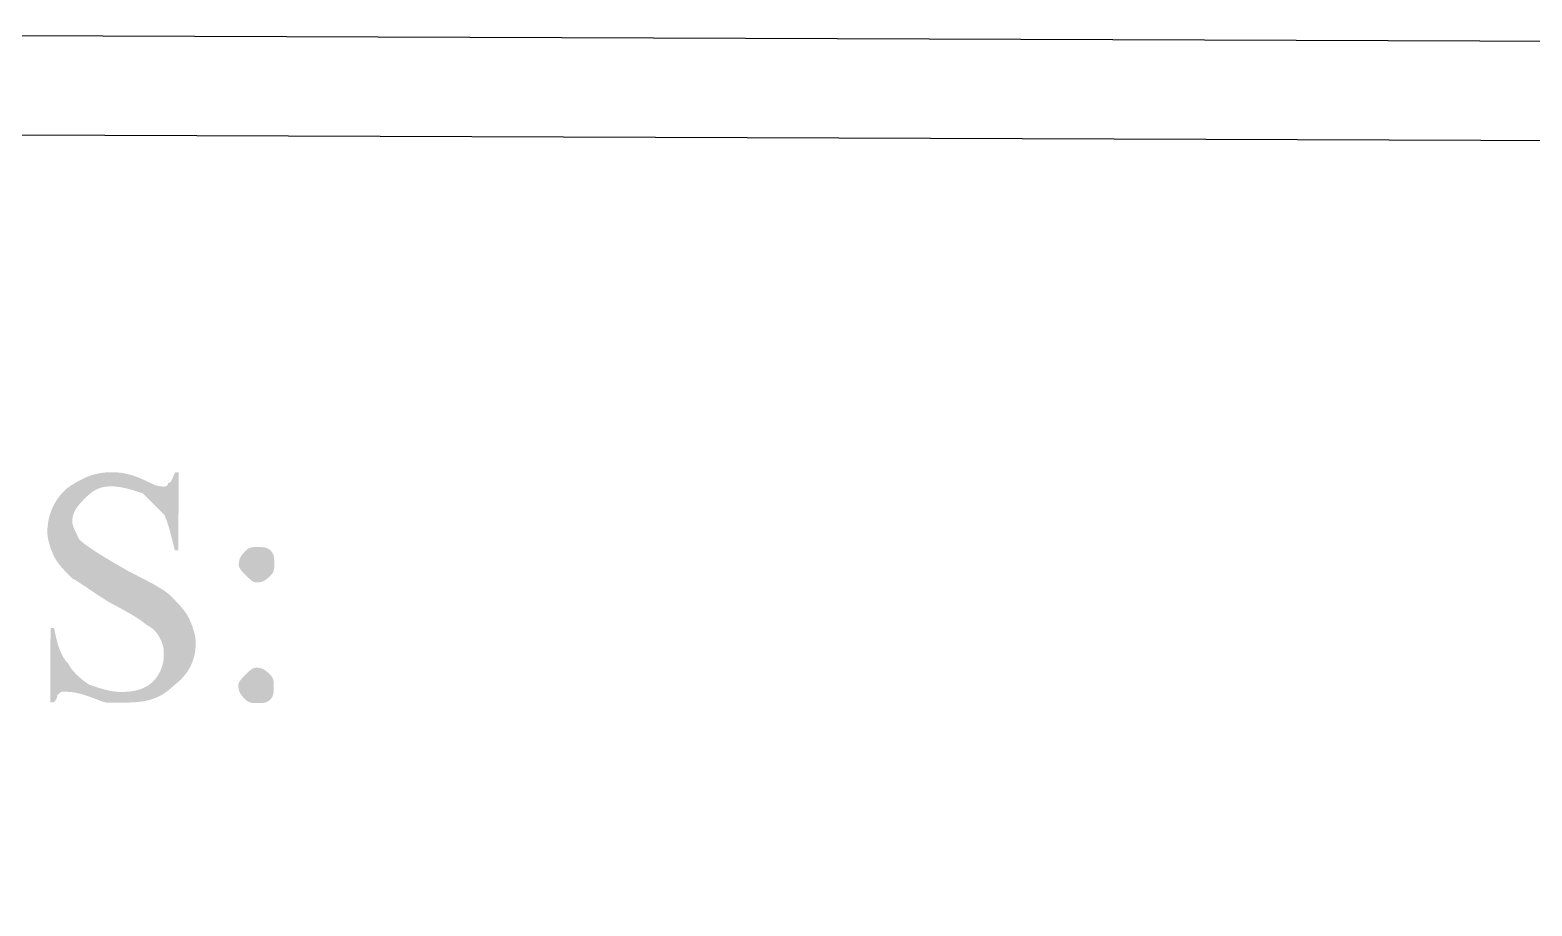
# Model space of a CAD drawing. Header units: millimetres. Extents: x -125 to 146, y -26 to 163.
# Drawn here: x 109.01 to 126.95, y 66.55 to 77.02 of the extents above; entities that cross this region are included whole.
import ezdxf
from ezdxf.xclip import XClip

# ---------------------------------------------------------------- set-up
doc = ezdxf.new("R2010")
doc.units = ezdxf.units.MM
doc.header["$MEASUREMENT"] = 0
doc.header["$XCLIPFRAME"] = 0
doc.layers.get('0').update_dxf_attribs({"color": 255, "linetype": 'CONTINUOUS'})

# ---------------------------------------------------------------- blocks, each defined once
blk = doc.blocks.new('MF12257_10')
at = {"color": 7, "linetype": 'Continuous', "lineweight": 25, "true_color": 0x000007}
blk.add_lwpolyline([(114.393, 53.755), (114.393, -5.961), (68.173, -5.961), (68.173, 53.755)], close=True, dxfattribs=at)
blk = doc.blocks.new('MF12274_11')
at = {"color": 7, "linetype": 'Continuous', "lineweight": 25, "true_color": 0x000007}
blk.add_lwpolyline([(113.205, 52.612), (113.205, -4.776), (69.318, -4.776), (69.318, 52.612)], close=True, dxfattribs=at)

msp = doc.modelspace()

# ---------------------------------------------------------------- hatches: boundary and pattern name
at = {"true_color": 0x000007}
msp.add_hatch(color=7, dxfattribs=at).paths.add_polyline_path([(110.783, 71.732), (110.779, 70.801), (110.737, 70.801), (110.732, 70.822), (110.727, 70.843), (110.722, 70.864), (110.716, 70.885), (110.711, 70.906), (110.706, 70.927), (110.701, 70.947), (110.695, 70.967), (110.69, 70.987), (110.685, 71.006), (110.68, 71.026), (110.675, 71.044), (110.669, 71.063), (110.664, 71.081), (110.659, 71.098), (110.654, 71.115), (110.648, 71.131), (110.643, 71.146), (110.638, 71.161), (110.633, 71.175), (110.627, 71.189), (110.622, 71.202), (110.617, 71.214), (110.612, 71.225), (110.601, 71.235), (110.591, 71.246), (110.58, 71.256), (110.57, 71.267), (110.559, 71.278), (110.548, 71.288), (110.538, 71.299), (110.527, 71.31), (110.517, 71.32), (110.506, 71.331), (110.496, 71.341), (110.485, 71.352), (110.475, 71.363), (110.464, 71.373), (110.454, 71.384), (110.443, 71.395), (110.432, 71.405), (110.422, 71.416), (110.411, 71.426), (110.401, 71.437), (110.39, 71.448), (110.38, 71.458), (110.369, 71.469), (110.359, 71.479), (110.343, 71.485), (110.327, 71.49), (110.311, 71.495), (110.295, 71.501), (110.279, 71.506), (110.264, 71.511), (110.248, 71.516), (110.232, 71.521), (110.216, 71.525), (110.2, 71.53), (110.184, 71.534), (110.168, 71.538), (110.153, 71.542), (110.137, 71.546), (110.121, 71.549), (110.105, 71.553), (110.089, 71.555), (110.073, 71.558), (110.057, 71.56), (110.041, 71.562), (110.026, 71.563), (110.01, 71.565), (109.994, 71.565), (109.978, 71.566), (109.962, 71.565), (109.947, 71.565), (109.932, 71.564), (109.918, 71.562), (109.904, 71.56), (109.89, 71.558), (109.877, 71.555), (109.863, 71.552), (109.851, 71.548), (109.838, 71.544), (109.826, 71.539), (109.814, 71.534), (109.802, 71.529), (109.79, 71.523), (109.779, 71.517), (109.768, 71.51), (109.757, 71.503), (109.746, 71.495), (109.735, 71.487), (109.724, 71.478), (109.713, 71.469), (109.702, 71.46), (109.692, 71.45), (109.681, 71.44), (109.671, 71.429), (109.66, 71.419), (109.649, 71.408), (109.639, 71.397), (109.629, 71.387), (109.619, 71.376), (109.609, 71.365), (109.599, 71.354), (109.59, 71.343), (109.581, 71.331), (109.572, 71.32), (109.564, 71.308), (109.557, 71.296), (109.549, 71.284), (109.542, 71.271), (109.536, 71.258), (109.531, 71.245), (109.526, 71.232), (109.521, 71.218), (109.518, 71.204), (109.515, 71.19), (109.513, 71.175), (109.511, 71.16), (109.511, 71.144), (109.511, 71.138), (109.512, 71.133), (109.513, 71.126), (109.514, 71.119), (109.516, 71.112), (109.518, 71.105), (109.52, 71.097), (109.523, 71.089), (109.526, 71.081), (109.529, 71.072), (109.533, 71.063), (109.537, 71.054), (109.541, 71.045), (109.545, 71.035), (109.55, 71.025), (109.554, 71.015), (109.559, 71.005), (109.564, 70.995), (109.569, 70.985), (109.574, 70.974), (109.579, 70.964), (109.584, 70.953), (109.589, 70.943), (109.595, 70.932), (109.606, 70.921), (109.618, 70.91), (109.632, 70.898), (109.647, 70.886), (109.663, 70.873), (109.681, 70.86), (109.7, 70.847), (109.72, 70.833), (109.741, 70.818), (109.763, 70.803), (109.786, 70.788), (109.811, 70.772), (109.837, 70.756), (109.863, 70.74), (109.891, 70.723), (109.92, 70.705), (109.95, 70.687), (109.981, 70.669), (110.012, 70.65), (110.045, 70.63), (110.079, 70.611), (110.114, 70.591), (110.149, 70.57), (110.186, 70.549), (110.217, 70.533), (110.248, 70.518), (110.277, 70.503), (110.306, 70.488), (110.333, 70.474), (110.36, 70.46), (110.386, 70.447), (110.411, 70.433), (110.435, 70.421), (110.459, 70.408), (110.481, 70.396), (110.503, 70.384), (110.523, 70.372), (110.543, 70.36), (110.562, 70.349), (110.58, 70.337), (110.597, 70.326), (110.614, 70.315), (110.629, 70.304), (110.644, 70.293), (110.657, 70.283), (110.67, 70.272), (110.682, 70.261), (110.693, 70.251), (110.703, 70.24), (110.714, 70.229), (110.724, 70.219), (110.735, 70.208), (110.745, 70.197), (110.755, 70.186), (110.766, 70.176), (110.776, 70.165), (110.785, 70.154), (110.795, 70.143), (110.805, 70.133), (110.814, 70.122), (110.823, 70.111), (110.832, 70.1), (110.841, 70.089), (110.849, 70.079), (110.857, 70.068), (110.865, 70.057), (110.872, 70.046), (110.879, 70.036), (110.886, 70.025), (110.892, 70.014), (110.898, 70.004), (110.904, 69.993), (110.909, 69.982), (110.914, 69.971), (110.919, 69.96), (110.924, 69.948), (110.929, 69.935), (110.934, 69.923), (110.939, 69.91), (110.944, 69.897), (110.949, 69.884), (110.953, 69.871), (110.957, 69.858), (110.961, 69.845), (110.965, 69.832), (110.969, 69.818), (110.972, 69.805), (110.975, 69.792), (110.978, 69.779), (110.98, 69.767), (110.982, 69.754), (110.984, 69.742), (110.985, 69.73), (110.986, 69.719), (110.987, 69.707), (110.987, 69.697), (110.987, 69.67), (110.985, 69.644), (110.983, 69.619), (110.98, 69.594), (110.976, 69.57), (110.971, 69.546), (110.965, 69.522), (110.958, 69.499), (110.951, 69.476), (110.942, 69.454), (110.933, 69.432), (110.923, 69.411), (110.911, 69.39), (110.899, 69.37), (110.887, 69.35), (110.873, 69.33), (110.858, 69.311), (110.843, 69.292), (110.826, 69.274), (110.809, 69.256), (110.791, 69.239), (110.772, 69.222), (110.752, 69.205), (110.731, 69.189), (110.71, 69.169), (110.689, 69.15), (110.667, 69.132), (110.646, 69.115), (110.624, 69.1), (110.602, 69.085), (110.581, 69.072), (110.558, 69.06), (110.536, 69.049), (110.513, 69.039), (110.49, 69.029), (110.466, 69.021), (110.442, 69.014), (110.417, 69.007), (110.392, 69.001), (110.367, 68.996), (110.341, 68.992), (110.314, 68.989), (110.286, 68.986), (110.258, 68.983), (110.229, 68.982), (110.2, 68.981), (110.169, 68.98), (110.138, 68.98), (110.127, 68.98), (110.117, 68.98), (110.106, 68.98), (110.096, 68.98), (110.085, 68.98), (110.075, 68.98), (110.065, 68.98), (110.055, 68.98), (110.045, 68.98), (110.035, 68.98), (110.025, 68.98), (110.016, 68.98), (110.007, 68.98), (109.998, 68.98), (109.989, 68.981), (109.981, 68.981), (109.973, 68.981), (109.965, 68.981), (109.958, 68.981), (109.951, 68.981), (109.944, 68.981), (109.938, 68.981), (109.932, 68.981), (109.926, 68.981), (109.921, 68.981), (109.915, 68.982), (109.908, 68.983), (109.901, 68.984), (109.894, 68.986), (109.886, 68.988), (109.878, 68.991), (109.87, 68.994), (109.861, 68.997), (109.851, 69), (109.841, 69.004), (109.831, 69.008), (109.82, 69.012), (109.809, 69.016), (109.797, 69.021), (109.785, 69.025), (109.773, 69.03), (109.76, 69.035), (109.746, 69.04), (109.732, 69.045), (109.718, 69.05), (109.703, 69.056), (109.688, 69.061), (109.672, 69.066), (109.657, 69.071), (109.642, 69.076), (109.627, 69.081), (109.613, 69.084), (109.599, 69.088), (109.585, 69.091), (109.572, 69.094), (109.56, 69.097), (109.548, 69.099), (109.536, 69.101), (109.525, 69.103), (109.514, 69.104), (109.503, 69.105), (109.494, 69.106), (109.484, 69.107), (109.475, 69.108), (109.466, 69.108), (109.458, 69.109), (109.451, 69.109), (109.443, 69.109), (109.436, 69.109), (109.43, 69.11), (109.424, 69.11), (109.419, 69.11), (109.413, 69.11), (109.409, 69.11), (109.405, 69.11), (109.401, 69.11), (109.397, 69.109), (109.393, 69.109), (109.39, 69.109), (109.387, 69.108), (109.384, 69.108), (109.382, 69.107), (109.379, 69.106), (109.376, 69.104), (109.374, 69.103), (109.371, 69.101), (109.368, 69.099), (109.365, 69.097), (109.362, 69.095), (109.359, 69.092), (109.356, 69.089), (109.352, 69.085), (109.348, 69.082), (109.344, 69.077), (109.339, 69.073), (109.334, 69.068), (109.334, 69.067), (109.334, 69.067), (109.334, 69.066), (109.334, 69.064), (109.333, 69.062), (109.333, 69.06), (109.333, 69.058), (109.332, 69.055), (109.331, 69.052), (109.331, 69.049), (109.33, 69.045), (109.328, 69.041), (109.327, 69.037), (109.325, 69.033), (109.323, 69.028), (109.321, 69.024), (109.319, 69.019), (109.316, 69.014), (109.313, 69.009), (109.309, 69.004), (109.305, 68.999), (109.301, 68.994), (109.296, 68.988), (109.291, 68.983), (109.249, 68.983), (109.252, 69.872), (109.294, 69.872), (109.3, 69.846), (109.305, 69.821), (109.31, 69.797), (109.315, 69.773), (109.321, 69.75), (109.326, 69.728), (109.332, 69.707), (109.338, 69.687), (109.343, 69.667), (109.35, 69.648), (109.356, 69.63), (109.362, 69.613), (109.369, 69.596), (109.376, 69.579), (109.383, 69.564), (109.39, 69.549), (109.398, 69.534), (109.406, 69.52), (109.415, 69.507), (109.423, 69.494), (109.432, 69.482), (109.442, 69.47), (109.452, 69.459), (109.462, 69.448), (109.468, 69.438), (109.474, 69.427), (109.48, 69.416), (109.487, 69.406), (109.494, 69.395), (109.502, 69.384), (109.51, 69.374), (109.518, 69.363), (109.527, 69.353), (109.537, 69.342), (109.547, 69.331), (109.557, 69.321), (109.568, 69.31), (109.579, 69.3), (109.591, 69.289), (109.603, 69.278), (109.615, 69.268), (109.628, 69.257), (109.642, 69.246), (109.655, 69.236), (109.67, 69.225), (109.684, 69.214), (109.7, 69.204), (109.715, 69.193), (109.731, 69.188), (109.747, 69.183), (109.763, 69.177), (109.779, 69.172), (109.794, 69.167), (109.81, 69.162), (109.826, 69.157), (109.842, 69.152), (109.858, 69.147), (109.874, 69.143), (109.89, 69.138), (109.905, 69.134), (109.921, 69.13), (109.937, 69.127), (109.953, 69.123), (109.969, 69.12), (109.985, 69.117), (110.001, 69.115), (110.017, 69.113), (110.032, 69.111), (110.048, 69.109), (110.064, 69.108), (110.08, 69.107), (110.096, 69.107), (110.117, 69.107), (110.137, 69.108), (110.157, 69.109), (110.177, 69.11), (110.196, 69.112), (110.215, 69.115), (110.233, 69.117), (110.251, 69.121), (110.269, 69.124), (110.286, 69.128), (110.302, 69.133), (110.318, 69.138), (110.334, 69.144), (110.349, 69.149), (110.364, 69.156), (110.378, 69.163), (110.392, 69.17), (110.406, 69.177), (110.419, 69.186), (110.431, 69.194), (110.444, 69.203), (110.455, 69.213), (110.467, 69.222), (110.477, 69.233), (110.488, 69.243), (110.498, 69.255), (110.507, 69.266), (110.516, 69.278), (110.525, 69.29), (110.533, 69.303), (110.541, 69.315), (110.548, 69.328), (110.555, 69.341), (110.562, 69.354), (110.568, 69.367), (110.573, 69.381), (110.578, 69.394), (110.583, 69.407), (110.587, 69.42), (110.591, 69.433), (110.594, 69.446), (110.597, 69.458), (110.6, 69.471), (110.602, 69.483), (110.603, 69.495), (110.604, 69.507), (110.605, 69.518), (110.605, 69.529), (110.605, 69.539), (110.606, 69.549), (110.605, 69.559), (110.605, 69.568), (110.605, 69.577), (110.605, 69.585), (110.605, 69.594), (110.604, 69.602), (110.604, 69.61), (110.603, 69.618), (110.602, 69.626), (110.601, 69.634), (110.599, 69.642), (110.598, 69.65), (110.596, 69.658), (110.593, 69.667), (110.591, 69.675), (110.588, 69.683), (110.585, 69.692), (110.582, 69.701), (110.578, 69.71), (110.574, 69.72), (110.569, 69.73), (110.564, 69.74), (110.559, 69.751), (110.553, 69.761), (110.548, 69.77), (110.543, 69.779), (110.537, 69.788), (110.532, 69.797), (110.526, 69.805), (110.52, 69.813), (110.514, 69.82), (110.508, 69.827), (110.502, 69.834), (110.495, 69.841), (110.489, 69.848), (110.482, 69.854), (110.475, 69.86), (110.467, 69.866), (110.459, 69.872), (110.451, 69.878), (110.443, 69.883), (110.434, 69.889), (110.425, 69.894), (110.415, 69.9), (110.406, 69.905), (110.395, 69.91), (110.389, 69.916), (110.383, 69.922), (110.375, 69.928), (110.367, 69.935), (110.357, 69.942), (110.347, 69.95), (110.336, 69.958), (110.323, 69.967), (110.31, 69.976), (110.295, 69.986), (110.28, 69.996), (110.263, 70.006), (110.246, 70.017), (110.227, 70.029), (110.207, 70.041), (110.186, 70.053), (110.163, 70.066), (110.14, 70.079), (110.115, 70.093), (110.089, 70.107), (110.062, 70.122), (110.034, 70.137), (110.004, 70.152), (109.973, 70.169), (109.947, 70.185), (109.921, 70.2), (109.896, 70.216), (109.871, 70.232), (109.847, 70.248), (109.823, 70.263), (109.8, 70.278), (109.777, 70.293), (109.755, 70.308), (109.734, 70.322), (109.713, 70.336), (109.693, 70.35), (109.674, 70.363), (109.655, 70.375), (109.637, 70.387), (109.619, 70.399), (109.603, 70.41), (109.587, 70.42), (109.572, 70.43), (109.557, 70.439), (109.544, 70.447), (109.531, 70.454), (109.519, 70.461), (109.508, 70.467), (109.498, 70.477), (109.487, 70.488), (109.477, 70.498), (109.466, 70.509), (109.456, 70.52), (109.446, 70.53), (109.435, 70.541), (109.425, 70.552), (109.416, 70.562), (109.406, 70.573), (109.396, 70.583), (109.387, 70.594), (109.378, 70.605), (109.369, 70.615), (109.36, 70.626), (109.352, 70.637), (109.344, 70.647), (109.336, 70.658), (109.329, 70.668), (109.322, 70.679), (109.315, 70.69), (109.309, 70.7), (109.303, 70.711), (109.298, 70.721), (109.292, 70.732), (109.287, 70.743), (109.282, 70.755), (109.277, 70.767), (109.272, 70.779), (109.267, 70.792), (109.262, 70.804), (109.257, 70.817), (109.253, 70.83), (109.248, 70.843), (109.244, 70.857), (109.24, 70.87), (109.236, 70.883), (109.232, 70.896), (109.229, 70.909), (109.226, 70.922), (109.223, 70.935), (109.221, 70.948), (109.219, 70.96), (109.217, 70.973), (109.216, 70.984), (109.215, 70.996), (109.214, 71.007), (109.214, 71.018), (109.214, 71.044), (109.216, 71.07), (109.218, 71.095), (109.221, 71.12), (109.225, 71.145), (109.23, 71.169), (109.235, 71.192), (109.241, 71.216), (109.248, 71.238), (109.256, 71.26), (109.264, 71.282), (109.273, 71.304), (109.283, 71.324), (109.293, 71.345), (109.304, 71.365), (109.316, 71.385), (109.328, 71.404), (109.34, 71.422), (109.354, 71.441), (109.367, 71.458), (109.382, 71.476), (109.397, 71.493), (109.412, 71.509), (109.428, 71.525), (109.449, 71.541), (109.47, 71.556), (109.491, 71.571), (109.513, 71.585), (109.534, 71.598), (109.555, 71.611), (109.577, 71.624), (109.599, 71.636), (109.621, 71.647), (109.643, 71.658), (109.665, 71.668), (109.687, 71.678), (109.71, 71.687), (109.733, 71.695), (109.756, 71.702), (109.779, 71.709), (109.803, 71.715), (109.827, 71.72), (109.851, 71.725), (109.876, 71.728), (109.901, 71.731), (109.927, 71.733), (109.952, 71.735), (109.979, 71.735), (110, 71.735), (110.02, 71.734), (110.04, 71.733), (110.06, 71.731), (110.08, 71.729), (110.099, 71.727), (110.118, 71.724), (110.137, 71.72), (110.156, 71.716), (110.174, 71.712), (110.193, 71.707), (110.211, 71.702), (110.23, 71.697), (110.248, 71.691), (110.267, 71.684), (110.286, 71.677), (110.305, 71.67), (110.324, 71.662), (110.343, 71.654), (110.362, 71.645), (110.382, 71.636), (110.402, 71.627), (110.423, 71.617), (110.444, 71.606), (110.454, 71.601), (110.464, 71.596), (110.474, 71.592), (110.483, 71.588), (110.492, 71.585), (110.5, 71.581), (110.508, 71.579), (110.516, 71.576), (110.523, 71.574), (110.531, 71.572), (110.537, 71.57), (110.544, 71.569), (110.551, 71.568), (110.557, 71.566), (110.563, 71.566), (110.569, 71.565), (110.575, 71.564), (110.581, 71.564), (110.586, 71.564), (110.592, 71.563), (110.597, 71.563), (110.602, 71.563), (110.608, 71.563), (110.613, 71.563), (110.613, 71.563), (110.614, 71.563), (110.615, 71.563), (110.616, 71.563), (110.618, 71.564), (110.62, 71.564), (110.622, 71.564), (110.624, 71.565), (110.626, 71.565), (110.629, 71.566), (110.632, 71.567), (110.634, 71.568), (110.637, 71.57), (110.639, 71.572), (110.642, 71.573), (110.644, 71.576), (110.647, 71.578), (110.649, 71.581), (110.651, 71.584), (110.652, 71.588), (110.654, 71.591), (110.655, 71.596), (110.655, 71.6), (110.655, 71.605), (110.661, 71.606), (110.665, 71.606), (110.67, 71.607), (110.674, 71.609), (110.677, 71.611), (110.681, 71.613), (110.684, 71.616), (110.687, 71.619), (110.69, 71.623), (110.693, 71.627), (110.695, 71.632), (110.698, 71.637), (110.701, 71.642), (110.703, 71.648), (110.706, 71.655), (110.709, 71.662), (110.712, 71.669), (110.715, 71.677), (110.719, 71.685), (110.722, 71.693), (110.726, 71.702), (110.731, 71.712), (110.735, 71.722), (110.741, 71.732)])
h = msp.add_hatch(color=7, dxfattribs=at)
h.paths.add_polyline_path([(111.714, 70.839), (111.724, 70.839), (111.734, 70.839), (111.743, 70.839), (111.753, 70.839), (111.761, 70.839), (111.77, 70.839), (111.778, 70.838), (111.786, 70.838), (111.793, 70.837), (111.8, 70.836), (111.807, 70.835), (111.814, 70.834), (111.821, 70.832), (111.827, 70.831), (111.833, 70.829), (111.839, 70.826), (111.845, 70.824), (111.85, 70.821), (111.856, 70.818), (111.861, 70.814), (111.867, 70.811), (111.872, 70.806), (111.878, 70.802), (111.883, 70.797), (111.888, 70.791), (111.892, 70.786), (111.897, 70.78), (111.901, 70.775), (111.904, 70.77), (111.907, 70.764), (111.91, 70.758), (111.912, 70.752), (111.915, 70.747), (111.917, 70.74), (111.918, 70.734), (111.92, 70.728), (111.921, 70.721), (111.922, 70.714), (111.923, 70.707), (111.923, 70.699), (111.924, 70.691), (111.924, 70.683), (111.924, 70.675), (111.924, 70.666), (111.925, 70.657), (111.925, 70.647), (111.925, 70.637), (111.925, 70.627), (111.924, 70.622), (111.924, 70.616), (111.924, 70.611), (111.924, 70.606), (111.924, 70.601), (111.924, 70.595), (111.923, 70.59), (111.923, 70.585), (111.922, 70.579), (111.921, 70.574), (111.92, 70.569), (111.919, 70.564), (111.918, 70.558), (111.916, 70.553), (111.914, 70.548), (111.912, 70.542), (111.909, 70.537), (111.906, 70.532), (111.903, 70.527), (111.9, 70.521), (111.896, 70.516), (111.891, 70.511), (111.887, 70.505), (111.882, 70.5), (111.876, 70.495), (111.871, 70.49), (111.866, 70.484), (111.86, 70.479), (111.855, 70.474), (111.849, 70.469), (111.843, 70.464), (111.838, 70.46), (111.832, 70.455), (111.826, 70.451), (111.819, 70.446), (111.813, 70.442), (111.806, 70.438), (111.799, 70.435), (111.792, 70.431), (111.784, 70.428), (111.776, 70.426), (111.768, 70.423), (111.76, 70.421), (111.751, 70.419), (111.742, 70.418), (111.732, 70.417), (111.722, 70.416), (111.712, 70.416), (111.707, 70.416), (111.701, 70.417), (111.696, 70.418), (111.691, 70.42), (111.686, 70.421), (111.68, 70.424), (111.675, 70.426), (111.67, 70.429), (111.664, 70.432), (111.659, 70.435), (111.654, 70.439), (111.649, 70.443), (111.643, 70.447), (111.638, 70.451), (111.633, 70.456), (111.628, 70.46), (111.622, 70.465), (111.617, 70.47), (111.612, 70.475), (111.606, 70.48), (111.601, 70.485), (111.596, 70.491), (111.591, 70.496), (111.585, 70.501), (111.58, 70.507), (111.575, 70.512), (111.57, 70.517), (111.564, 70.523), (111.559, 70.528), (111.554, 70.533), (111.55, 70.538), (111.545, 70.544), (111.54, 70.549), (111.536, 70.554), (111.531, 70.56), (111.527, 70.565), (111.524, 70.57), (111.52, 70.576), (111.517, 70.581), (111.514, 70.586), (111.511, 70.592), (111.508, 70.597), (111.506, 70.602), (111.504, 70.607), (111.503, 70.613), (111.502, 70.618), (111.501, 70.623), (111.501, 70.629), (111.501, 70.639), (111.502, 70.649), (111.503, 70.658), (111.505, 70.668), (111.506, 70.676), (111.509, 70.685), (111.511, 70.693), (111.514, 70.701), (111.517, 70.708), (111.52, 70.715), (111.524, 70.722), (111.528, 70.729), (111.532, 70.736), (111.536, 70.742), (111.541, 70.748), (111.546, 70.754), (111.55, 70.76), (111.555, 70.765), (111.56, 70.771), (111.565, 70.776), (111.571, 70.782), (111.576, 70.787), (111.581, 70.792), (111.586, 70.798), (111.592, 70.803), (111.597, 70.807), (111.602, 70.812), (111.608, 70.815), (111.613, 70.819), (111.618, 70.822), (111.624, 70.825), (111.629, 70.827), (111.634, 70.829), (111.64, 70.831), (111.645, 70.833), (111.65, 70.834), (111.655, 70.836), (111.661, 70.837), (111.666, 70.837), (111.671, 70.838), (111.677, 70.839), (111.682, 70.839), (111.687, 70.839), (111.692, 70.839), (111.698, 70.839), (111.703, 70.839), (111.708, 70.839)])
h.paths.add_polyline_path([(111.708, 69.397), (111.719, 69.397), (111.729, 69.397), (111.738, 69.395), (111.747, 69.394), (111.756, 69.392), (111.764, 69.39), (111.773, 69.388), (111.78, 69.385), (111.788, 69.382), (111.795, 69.378), (111.802, 69.375), (111.809, 69.371), (111.815, 69.367), (111.822, 69.362), (111.828, 69.358), (111.834, 69.353), (111.839, 69.348), (111.845, 69.343), (111.851, 69.338), (111.856, 69.333), (111.861, 69.328), (111.867, 69.323), (111.872, 69.318), (111.877, 69.312), (111.882, 69.307), (111.887, 69.302), (111.891, 69.296), (111.895, 69.291), (111.899, 69.286), (111.902, 69.28), (111.904, 69.275), (111.907, 69.27), (111.909, 69.264), (111.911, 69.259), (111.913, 69.254), (111.914, 69.249), (111.915, 69.243), (111.916, 69.238), (111.917, 69.233), (111.918, 69.227), (111.918, 69.222), (111.919, 69.217), (111.919, 69.212), (111.919, 69.206), (111.919, 69.201), (111.919, 69.196), (111.919, 69.19), (111.919, 69.185), (111.919, 69.175), (111.919, 69.165), (111.919, 69.155), (111.919, 69.146), (111.919, 69.137), (111.918, 69.129), (111.918, 69.121), (111.917, 69.113), (111.917, 69.105), (111.916, 69.098), (111.915, 69.091), (111.914, 69.085), (111.912, 69.078), (111.91, 69.072), (111.908, 69.066), (111.906, 69.06), (111.904, 69.054), (111.901, 69.048), (111.898, 69.043), (111.894, 69.037), (111.89, 69.032), (111.886, 69.026), (111.881, 69.021), (111.876, 69.016), (111.871, 69.011), (111.866, 69.006), (111.86, 69.002), (111.855, 68.998), (111.849, 68.995), (111.844, 68.992), (111.838, 68.989), (111.832, 68.986), (111.826, 68.984), (111.82, 68.982), (111.814, 68.98), (111.807, 68.979), (111.801, 68.978), (111.794, 68.977), (111.786, 68.976), (111.779, 68.975), (111.771, 68.975), (111.763, 68.975), (111.755, 68.974), (111.746, 68.974), (111.737, 68.974), (111.727, 68.974), (111.717, 68.974), (111.707, 68.974), (111.701, 68.974), (111.696, 68.974), (111.691, 68.974), (111.686, 68.974), (111.68, 68.975), (111.675, 68.975), (111.67, 68.975), (111.664, 68.976), (111.659, 68.977), (111.654, 68.977), (111.649, 68.978), (111.643, 68.98), (111.638, 68.981), (111.633, 68.983), (111.627, 68.985), (111.622, 68.987), (111.617, 68.99), (111.612, 68.992), (111.606, 68.996), (111.601, 68.999), (111.596, 69.003), (111.59, 69.007), (111.585, 69.012), (111.58, 69.017), (111.575, 69.022), (111.569, 69.028), (111.564, 69.033), (111.559, 69.038), (111.554, 69.044), (111.549, 69.049), (111.544, 69.055), (111.539, 69.061), (111.535, 69.067), (111.53, 69.073), (111.526, 69.079), (111.522, 69.086), (111.518, 69.093), (111.515, 69.1), (111.511, 69.107), (111.508, 69.114), (111.505, 69.122), (111.503, 69.13), (111.501, 69.139), (111.499, 69.148), (111.498, 69.157), (111.497, 69.166), (111.496, 69.176), (111.496, 69.187), (111.496, 69.192), (111.497, 69.197), (111.498, 69.202), (111.499, 69.208), (111.501, 69.213), (111.503, 69.218), (111.506, 69.224), (111.509, 69.229), (111.512, 69.234), (111.515, 69.239), (111.519, 69.245), (111.523, 69.25), (111.527, 69.255), (111.531, 69.261), (111.535, 69.266), (111.54, 69.271), (111.545, 69.276), (111.55, 69.282), (111.555, 69.287), (111.56, 69.292), (111.565, 69.297), (111.57, 69.303), (111.576, 69.308), (111.581, 69.313), (111.586, 69.319), (111.592, 69.324), (111.597, 69.329), (111.602, 69.334), (111.608, 69.339), (111.613, 69.344), (111.618, 69.349), (111.623, 69.354), (111.629, 69.359), (111.634, 69.363), (111.639, 69.367), (111.645, 69.371), (111.65, 69.375), (111.655, 69.379), (111.661, 69.382), (111.666, 69.385), (111.671, 69.388), (111.677, 69.39), (111.682, 69.392), (111.687, 69.394), (111.692, 69.396), (111.698, 69.397), (111.703, 69.397)])

# ---------------------------------------------------------------- block references
at = {"color": 7, "true_color": 0xffffff}
ref = msp.add_blockref('MF12257_10', (144.555, -37.569), dxfattribs=dict(at, rotation=89.78812348408282))
XClip(ref).set_block_clipping_path([(67.9873310725, 0), (114.6386663437, 53.9326737722)])
ref = msp.add_blockref('MF12274_11', (144.555, -37.569), dxfattribs=dict(at, rotation=89.78812348408282))
XClip(ref).set_block_clipping_path([(69.1303330104, 0), (113.4533301036, 52.7896718343)])

doc.saveas('drawing.dxf')
